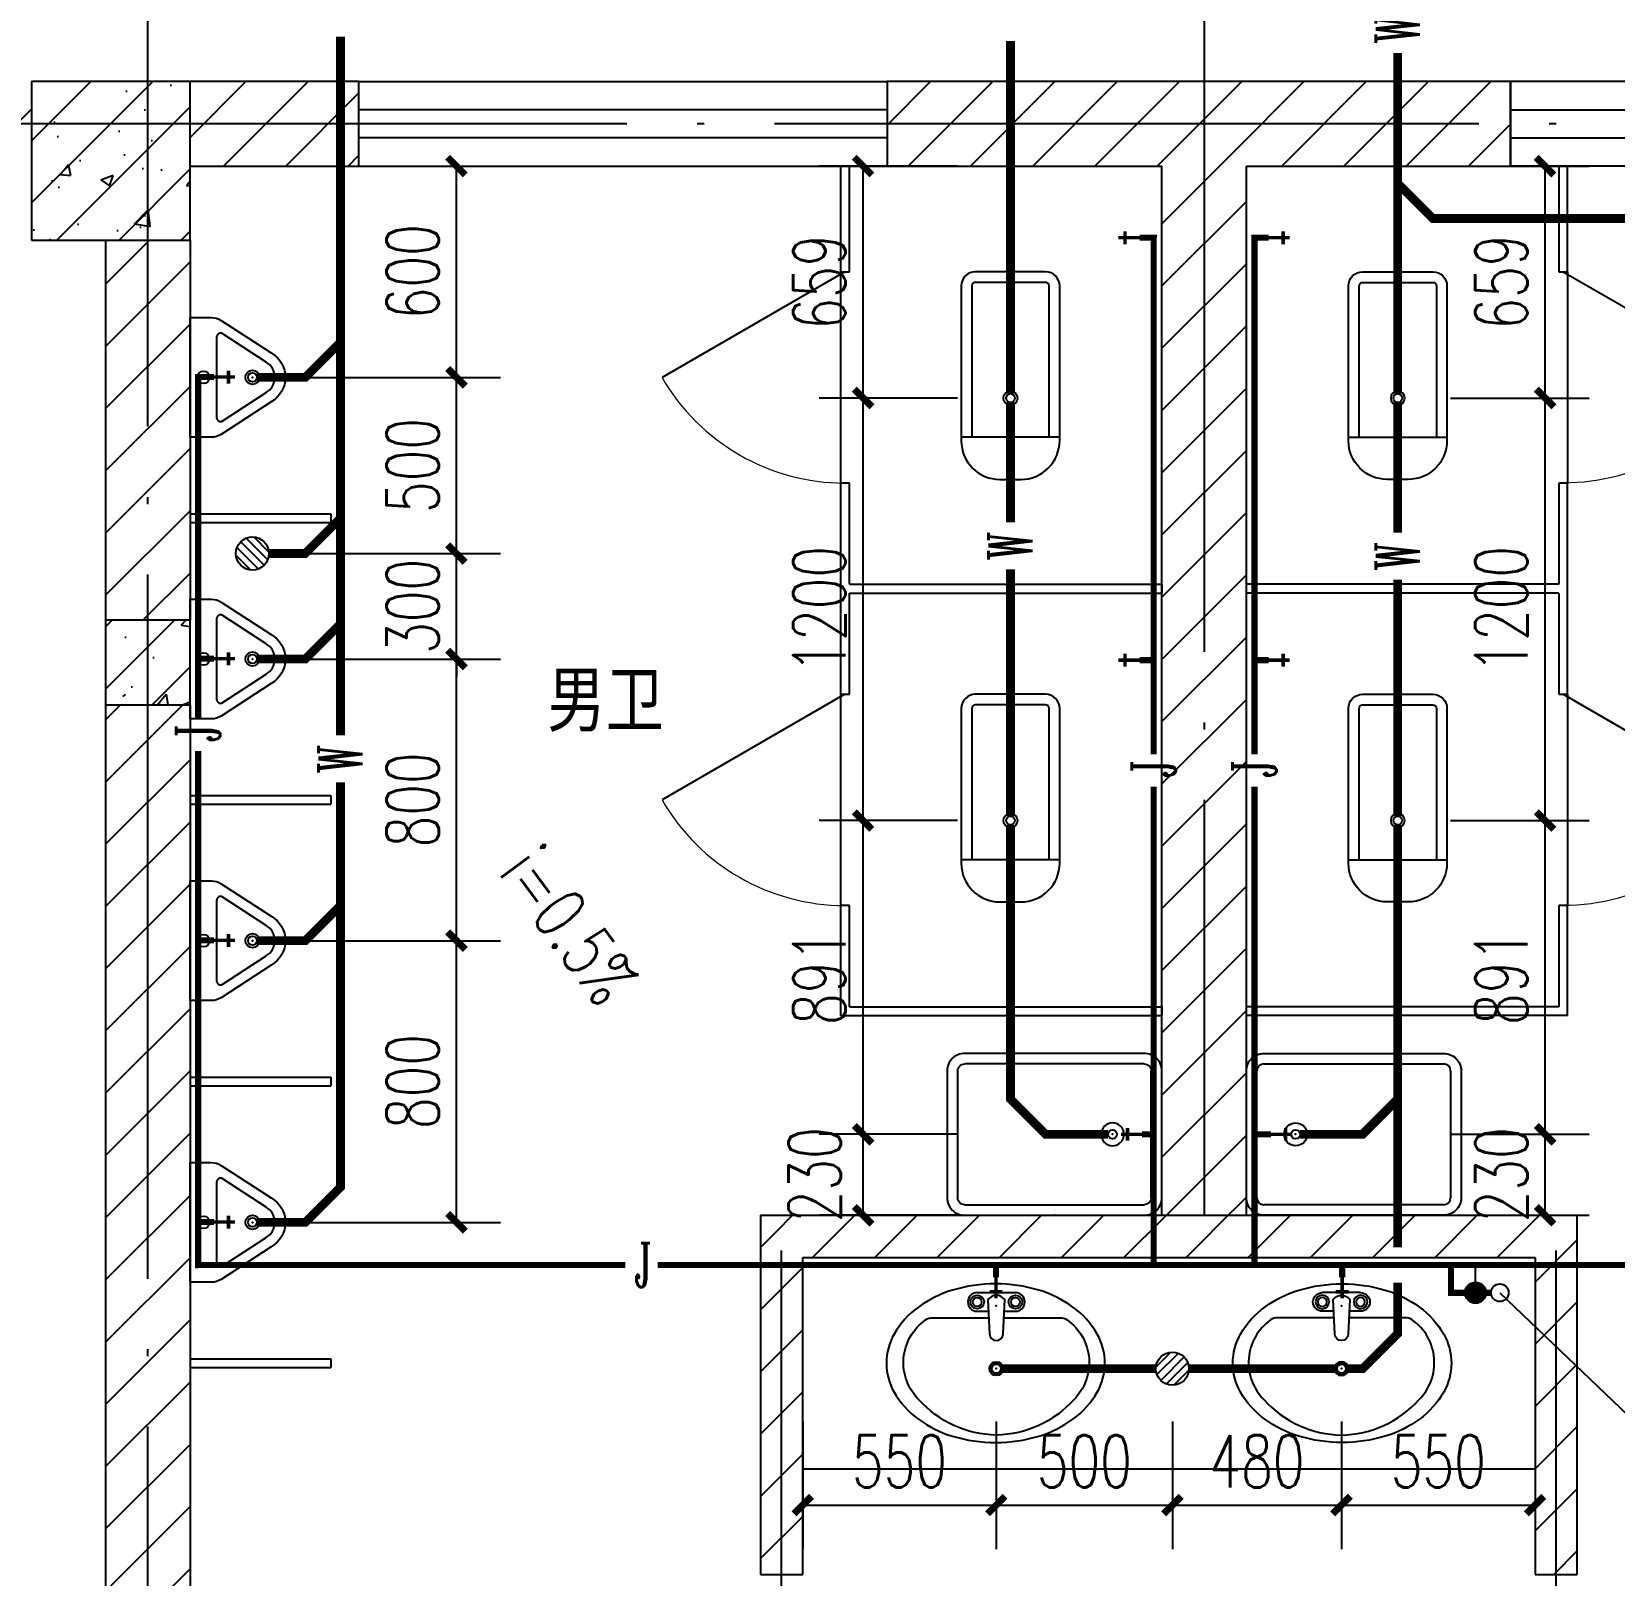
# Model space of a CAD drawing. Extents: x -216126 to 1846968, y -229642 to 543368.
# Drawn here: x 380282 to 384777, y 256175 to 260560 of the extents above; entities that cross this region are included whole.
import ezdxf

# ---------------------------------------------------------------- set-up
doc = ezdxf.new("R2010")
doc.units = 0
doc.header["$LTSCALE"] = 1000
doc.header["$MEASUREMENT"] = 0
doc.linetypes.add('DOTE', pattern=[2.42, 2, -0.2, 0.02, -0.2])
doc.layers.get('Defpoints').update_dxf_attribs({"color": 250})
for name, color, linetype in [('COLUMN', 9, 'Continuous'), ('DIM_SYMB', 171, 'Continuous'), ('DIM_给水', 3, 'Continuous'), ('DOTE', 8, 'DOTE'), ('EQUIP_地漏', 7, 'Continuous'), ('EQUIP_污水', 7, 'Continuous'), ('EQUIP_给水', 7, 'Continuous'), ('LATRINE', 6, 'Continuous'), ('LVTRY', 6, 'Continuous'), ('PIPE-污水', 2, 'Continuous'), ('PIPE-给水', 3, 'Continuous'), ('PUB_HATCH', 8, 'Continuous'), ('PUB_TEXT', 7, 'Continuous'), ('TEXT_污水', 7, 'Continuous'), ('TEXT_给水', 7, 'Continuous'), ('TWT_DIM', 3, 'Continuous'), ('VALVE_给水', 7, 'Continuous'), ('VPIPE-给水', 3, 'Continuous'), ('WALL', 9, 'Continuous'), ('WINDOW', 8, 'Continuous')]:
    doc.layers.add(name, color=color, linetype=linetype)
doc.styles.add('_TCH_DIM', font='SIMPLEX', dxfattribs={"bigfont": 'GBCBIG'})
doc.styles.add('_TCH_DIM_T3', font='SIMPLEX', dxfattribs={"width": 0.705882, "bigfont": 'GBCBIG'})
doc.styles.add('_TWT_PIPETEXT', font='COMPLEX', dxfattribs={"width": 0.8, "height": 2.5, "bigfont": 'HZTXT'})
doc.styles.add('宋体', font='', dxfattribs={"width": 0.8})
doc.styles.get('宋体').set_extended_font_data('SimSun')
doc.dimstyles.new('_TWT_ARCH&&50', dxfattribs={"dimtxt": 148.75, "dimasz": 50, "dimexe": 125, "dimexo": 150, "dimgap": 50, "dimtad": 1, "dimdec": 0, "dimzin": 0, "dimdsep": 46, "dimtxsty": '_TCH_DIM_T3', "dimblk": 'ARCHTICK', "dimcen": 0.09, "dimclrt": 7, "dimazin": 2, "dimtfac": 1, "dimtdec": 0, "dimtix": 1, "dimtmove": 2, "dimatfit": 3, "dimfxl": 0, "dimtolj": 1, "dimtzin": 0, "dimarcsym": 0})
pattern_1 = [(45, (0, 89.76), (-88.388383, 88.388383), [])]
pattern_2 = [(45, (0, 0), (-88.388348, 88.388348), []), (50, (0, 0), (358.6301, -31.37607), [37.5, -412.5]), (355, (0, 0), (-69.37567, 376.09607), [30, -330]), (100.4514, (29.9, -2.6), (289.2547, 344.71977), [31.8701, -350.57106]), (46.1842, (0, 100), (533.62052, -82.7595), [56.25, -618.75]), (96.6356, (44.47, 93.1), (467.33135, 487.05894), [47.80514, -525.8565]), (351.1842, (0, 100), (467.331, 487.0593), [45, -495]), (21, (50, 75), (298.45353, -201.30945), [37.5, -412.5]), (326, (50, 75), (121.65767, 362.57502), [30, -330]), (71.4514, (74.87, 58.22), (420.11131, 161.26525), [31.8701, -350.57106]), (37.5, (0, 0), (6.079928, 166.446927), [0, -326, 0, -335, 0, -331.25]), (7.5, (0, 0), (131.53477, 197.205856), [0, -191, 0, -318.5, 0, -126.25]), (327.5, (-111.5, 0), (266.91122, -11.277436), [0, -125, 0, -390, 0, -517.5]), (317.5, (-161.5, 0), (291.59308, 50.05249), [0, -162.5, 0, -259, 0, -367.5])]

# ---------------------------------------------------------------- blocks, each defined once
blk = doc.blocks.new('$lvtry$00000119')
for p, q in [((-139.8, -40, 0), (-139.8, -479.7, 0)), ((-109.8, -40, 0), (-109.8, -469.7, 0)), ((99.8, 0, 0), (-99.8, 0, 0)), ((99.8, -30, 0), (-99.8, -30, 0)), ((109.8, -469.7, 0), (109.8, -40, 0)), ((139.8, -479.7, 0), (139.8, -40, 0)), ((139.8, -469.7, 0), (-139.8, -469.7, 0)), ((-29.8, -589.7, 0), (29.8, -589.7, 0))]:
    blk.add_line(p, q)
blk.add_circle((0, -358.6, 0), 20)
for centre, radius, start, end in [((-99.8, -40, 0), 40, 90, 180), ((-99.8, -40, 0), 10, 90, 180), ((99.8, -40, 0), 40, 0, 90), ((99.8, -40, 0), 10, 0, 90), ((-29.8, -479.7, 0), 110, 180, 270), ((29.8, -479.7, 0), 110, 270, 0)]:
    blk.add_arc(centre, radius, start, end)
blk.add_point((0, 0, 0))
blk = doc.blocks.new('$TCHSYS$APDOOR2D')
blk.add_line((0.5, 0), (0, 0.866))
at = {"lineweight": 13}
blk.add_arc((0.5, 0), 1, 120, 180, dxfattribs=at)
blk = doc.blocks.new('$lvtry$00000186')
at = {"color": 0}
for p, q in [((-255, -30, 0), (255, -30, 0)), ((-275, -410, 0), (-275, -50, 0)), ((275, -50, 0), (275, -410, 0)), ((255, -430, 0), (-255, -430, 0))]:
    blk.add_line(p, q, dxfattribs=at)
at = {"color": 0, "elevation": 0}
blk.add_lwpolyline([(-255, -460, -0.414214), (-305, -410), (-305, -50, -0.414214), (-255, 0), (255, 0, -0.414214), (305, -50), (305, -410, -0.414214), (255, -460)], format="xyb", close=True, dxfattribs=at)
at = {"color": 0}
blk.add_circle((165, -230, 0), 32.5, dxfattribs=at)
for centre, start, end in [((-255, -50, 0), 90, 180), ((255, -50, 0), 0, 90), ((-255, -410, 0), 180, 270), ((255, -410, 0), 270, 0)]:
    blk.add_arc(centre, 20, start, end, dxfattribs=at)
for p in [(0, 0), (165, -230, 0)]:
    blk.add_point(p, dxfattribs=at)
blk = doc.blocks.new('$lvtry$00000219')
at = {"color": 0}
for p, q in [((-115.8, -76, 0), (115.8, -76, 0)), ((-124.2, -91.5, 0), (-43.3, -215.6, 0)), ((43.3, -215.6, 0), (124.2, -91.5, 0))]:
    blk.add_line(p, q, dxfattribs=at)
at = {"color": 0, "elevation": 0}
blk.add_lwpolyline([(69.3, -230.6, -0.57735), (-69.3, -230.6), (-161.9, -88.4, -0.145378), (-170, -61.1), (-170, 0), (170, 0), (170, -61.1, -0.145378), (161.9, -88.4)], format="xyb", close=True, dxfattribs=at)
at = {"color": 0}
for centre, radius in [((0, -38, 0), 17.7), ((0, -177, 0), 20)]:
    blk.add_circle(centre, radius, dxfattribs=at)
for centre, radius, start, end in [((-115.8, -86, 0), 10, 90, 213.0863), ((115.8, -86, 0), 10, 326.9137, 90), ((0, -190.6, 0), 50, 210, 330)]:
    blk.add_arc(centre, radius, start, end, dxfattribs=at)
for p in [(0, -38, 0), (0, -177, 0)]:
    blk.add_point(p, dxfattribs=at)
blk = doc.blocks.new('$lvtry$00000196')
at = {"color": 0}
for points in [[(219.4, -384.7, 0.106486), (288.5, -307.6, 0.130324), (310.3, -225.4, 0.130324), (288.5, -143.1, 0.106486), (219.4, -66, 0.084172), (122.7, -18.1, 0.073176), (0, 0, 0.073176), (-122.7, -18.1, 0.084172), (-219.4, -66, 0.106486), (-288.5, -143.1, 0.130324), (-310.3, -225.4, 0.130324), (-288.5, -307.6, 0.106486), (-219.4, -384.7, 0.084172), (-122.7, -432.7, 0.073176), (0, -450.7, 0.073176), (122.7, -432.7, 0.084172)], [(-21.8, -44.3), (-17.3, -142, 1), (21, -142), (25.6, -44.3, 0.493794)]]:
    blk.add_lwpolyline(points, format="xyb", close=True, dxfattribs=at)
for points in [[(-52.4, -25.1), (56.2, -25.1)], [(-52.4, -78), (-20.3, -78)], [(24, -78), (56.2, -78)]]:
    blk.add_lwpolyline(points, dxfattribs=at)
for points in [[(-217.8, -329.4, -0.467303), (-199.2, -102.7, -0.154885), (-179, -96.3), (-17.3, -96.3, -0.154885)], [(21, -96.3), (182.8, -96.3, -0.154885), (203, -102.7, -0.467303), (221.6, -329.4, -0.210278), (1.9, -429.5, -0.210278), (-217.8, -329.4, -0.467303)]]:
    blk.add_lwpolyline(points, format="xyb", dxfattribs=at)
for centre, radius in [((-52.4, -51.6), 19.4), ((-52.4, -51.6), 12.6), ((56.2, -51.6), 19.4), ((56.2, -51.6), 12.6), ((1.9, -241), 19.7), ((1.9, -241), 14.7)]:
    blk.add_circle(centre, radius, dxfattribs=at)
for centre, start, end in [((-52.4, -51.6), 90, 270), ((56.2, -51.6), 270, 90)]:
    blk.add_arc(centre, 26.5, start, end, dxfattribs=at)
for p in [(1.9, -62.4), (1.9, -241)]:
    blk.add_point(p, dxfattribs=at)
blk = doc.blocks.new('$WINLIB2D$00000001')
at = {"color": 0}
for points in [[(-0.5, 0.5), (-0.5, -0.5)], [(-0.5, 0.5), (0.5, 0.5)], [(0.5, -0.5), (0.5, 0.5)], [(0.5, 0.1667), (-0.5, 0.1667)], [(0.5, -0.1667), (-0.5, -0.1667)], [(-0.5, -0.5), (0.5, -0.5)]]:
    blk.add_lwpolyline(points, dxfattribs=at)
blk = doc.blocks.new('$TwtSys$00000147')
blk.add_circle((0, 0, 0), 1)
blk = doc.blocks.new('$TwtSys$00000141')
for p, q in [((-94.2, 7.7), (-10.1, 91.8)), ((-94.2, 7.7), (-10.1, 91.8)), ((-87.2, -35.1), (35.1, 87.2)), ((-87.2, -35.1), (35.1, 87.2)), ((-66.5, -66.5), (66.5, 66.5)), ((-66.5, -66.5), (66.5, 66.5)), ((-32.4, -87.1), (87.6, 32.9)), ((-32.4, -87.1), (87.6, 32.9)), ((11.4, -92.3), (92.3, -11.4)), ((11.4, -92.3), (92.3, -11.4))]:
    blk.add_line(p, q)
blk.add_circle((0, 0), 94)
blk.add_circle((0, 0), 94)
blk = doc.blocks.new('$VALVE$00000497')
for p, q in [((77.8, 138.2), (-77.8, 138.2)), ((0, 50), (0, 138.2))]:
    blk.add_line(p, q)
at = {"const_width": 49.6}
blk.add_lwpolyline([(24.8, 0, 1), (-24.8, 0, 1)], format="xyb", close=True, dxfattribs=at)
blk.add_circle((0, 0), 50)
blk = doc.blocks.new('$TwtSys$00000320')
at = {"const_width": 20}
for points in [[(0, 0), (0, -120.7)], [(-36.8, -83), (36.8, -83)]]:
    blk.add_lwpolyline(points, dxfattribs=at)
blk = doc.blocks.new('_ArchTick')
at = {"color": 0, "linetype": 'ByBlock', "const_width": 0.4}
blk.add_lwpolyline([(-0.5, -0.5), (0.5, 0.5)], dxfattribs=at)
blk = doc.blocks.new('*D520')
at = {"layer": 'Defpoints', "color": 0}
for p in [(380908.5, 260177.9), (381488, 260177.9), (380908.5, 259577.9)]:
    blk.add_point(p, dxfattribs=at)
at = {"layer": 'TWT_DIM', "color": 0, "lineweight": -2}
for p, q in [((381058.5, 260177.9), (381613, 260177.9)), ((381488, 259577.9), (381488, 260177.9)), ((381058.5, 259577.9), (381613, 259577.9))]:
    blk.add_line(p, q, dxfattribs=at)
at = {"layer": 'TWT_DIM', "color": 0, "lineweight": -2, "xscale": 50, "yscale": 50, "zscale": 50}
for p, rotation in [((381488, 260177.9), 90), ((381488, 259577.9), 270)]:
    blk.add_blockref('_ArchTick', p, dxfattribs=dict(at, rotation=rotation))
at = {"layer": 'TWT_DIM', "color": 7, "insert": (381363.6, 259877.9), "char_height": 148.75, "attachment_point": 5, "rotation": 90, "style": '_TCH_DIM_T3'}
blk.add_mtext('\\A1;600', dxfattribs=at)
blk = doc.blocks.new('*D521')
at = {"layer": 'Defpoints', "color": 0}
for p in [(380908.5, 259577.9), (381488, 259577.9), (380908.5, 259077.5)]:
    blk.add_point(p, dxfattribs=at)
at = {"layer": 'TWT_DIM', "color": 0, "lineweight": -2}
for p, q in [((381058.5, 259577.9), (381613, 259577.9)), ((381488, 259077.5), (381488, 259577.9)), ((381058.5, 259077.5), (381613, 259077.5))]:
    blk.add_line(p, q, dxfattribs=at)
at = {"layer": 'TWT_DIM', "color": 0, "lineweight": -2, "xscale": 50, "yscale": 50, "zscale": 50}
for p, rotation in [((381488, 259577.9), 90), ((381488, 259077.5), 270)]:
    blk.add_blockref('_ArchTick', p, dxfattribs=dict(at, rotation=rotation))
at = {"layer": 'TWT_DIM', "color": 7, "insert": (381363.6, 259327.7), "char_height": 148.75, "attachment_point": 5, "rotation": 90, "style": '_TCH_DIM_T3'}
blk.add_mtext('\\A1;500', dxfattribs=at)
blk = doc.blocks.new('*D522')
at = {"layer": 'Defpoints', "color": 0}
for p in [(380908.5, 259077.5), (381488, 259077.5), (380908.5, 258777.9)]:
    blk.add_point(p, dxfattribs=at)
at = {"layer": 'TWT_DIM', "color": 0, "lineweight": -2}
for p, q in [((381488, 259077.5), (381488, 259127.5)), ((381058.5, 259077.5), (381613, 259077.5)), ((381488, 258777.9), (381488, 259077.5)), ((381058.5, 258777.9), (381613, 258777.9)), ((381488, 258777.9), (381488, 258727.9))]:
    blk.add_line(p, q, dxfattribs=at)
at = {"layer": 'TWT_DIM', "color": 0, "lineweight": -2, "xscale": 50, "yscale": 50, "zscale": 50}
for p, rotation in [((381488, 259077.5), 270), ((381488, 258777.9), 90)]:
    blk.add_blockref('_ArchTick', p, dxfattribs=dict(at, rotation=rotation))
at = {"layer": 'TWT_DIM', "color": 7, "insert": (381363.6, 258927.7), "char_height": 148.75, "attachment_point": 5, "rotation": 90, "style": '_TCH_DIM_T3'}
blk.add_mtext('\\A1;300', dxfattribs=at)
blk = doc.blocks.new('*D523')
at = {"layer": 'Defpoints', "color": 0}
for p in [(380908.5, 258777.9), (381488, 258777.9), (380908.5, 257977.9)]:
    blk.add_point(p, dxfattribs=at)
at = {"layer": 'TWT_DIM', "color": 0, "lineweight": -2}
for p, q in [((381058.5, 258777.9), (381613, 258777.9)), ((381488, 257977.9), (381488, 258777.9)), ((381058.5, 257977.9), (381613, 257977.9))]:
    blk.add_line(p, q, dxfattribs=at)
at = {"layer": 'TWT_DIM', "color": 0, "lineweight": -2, "xscale": 50, "yscale": 50, "zscale": 50}
for p, rotation in [((381488, 258777.9), 90), ((381488, 257977.9), 270)]:
    blk.add_blockref('_ArchTick', p, dxfattribs=dict(at, rotation=rotation))
at = {"layer": 'TWT_DIM', "color": 7, "insert": (381363.6, 258377.9), "char_height": 148.75, "attachment_point": 5, "rotation": 90, "style": '_TCH_DIM_T3'}
blk.add_mtext('\\A1;800', dxfattribs=at)
blk = doc.blocks.new('*D524')
at = {"layer": 'Defpoints', "color": 0}
for p in [(380908.5, 257977.9), (381488, 257977.9), (380908.5, 257177.9)]:
    blk.add_point(p, dxfattribs=at)
at = {"layer": 'TWT_DIM', "color": 0, "lineweight": -2}
for p, q in [((381058.5, 257977.9), (381613, 257977.9)), ((381488, 257177.9), (381488, 257977.9)), ((381058.5, 257177.9), (381613, 257177.9))]:
    blk.add_line(p, q, dxfattribs=at)
at = {"layer": 'TWT_DIM', "color": 0, "lineweight": -2, "xscale": 50, "yscale": 50, "zscale": 50}
for p, rotation in [((381488, 257977.9), 90), ((381488, 257177.9), 270)]:
    blk.add_blockref('_ArchTick', p, dxfattribs=dict(at, rotation=rotation))
at = {"layer": 'TWT_DIM', "color": 7, "insert": (381363.6, 257577.9), "char_height": 148.75, "attachment_point": 5, "rotation": 90, "style": '_TCH_DIM_T3'}
blk.add_mtext('\\A1;800', dxfattribs=at)
blk = doc.blocks.new('*D525')
at = {"layer": 'Defpoints', "color": 0}
for p in [(382643, 257427.9), (383061.5, 257427.9), (383061.5, 257197.9)]:
    blk.add_point(p, dxfattribs=at)
at = {"layer": 'TWT_DIM', "color": 0, "lineweight": -2}
for p, q in [((382911.5, 257427.9), (382518, 257427.9)), ((382643, 257197.9), (382643, 257427.9)), ((382911.5, 257197.9), (382518, 257197.9))]:
    blk.add_line(p, q, dxfattribs=at)
at = {"layer": 'TWT_DIM', "color": 0, "lineweight": -2, "xscale": 50, "yscale": 50, "zscale": 50}
for p, rotation in [((382643, 257427.9), 90), ((382643, 257197.9), 270)]:
    blk.add_blockref('_ArchTick', p, dxfattribs=dict(at, rotation=rotation))
at = {"layer": 'TWT_DIM', "color": 7, "insert": (382505.5, 257313), "char_height": 148.75, "attachment_point": 5, "rotation": 90, "style": '_TCH_DIM_T3'}
blk.add_mtext('\\A1;230', dxfattribs=at)
blk = doc.blocks.new('*D526')
at = {"layer": 'Defpoints', "color": 0}
for p in [(382643, 258319.1), (383061.5, 258319.1), (383061.5, 257427.9)]:
    blk.add_point(p, dxfattribs=at)
at = {"layer": 'TWT_DIM', "color": 0, "lineweight": -2}
for p, q in [((382911.5, 258319.1), (382518, 258319.1)), ((382643, 257427.9), (382643, 258319.1)), ((382911.5, 257427.9), (382518, 257427.9))]:
    blk.add_line(p, q, dxfattribs=at)
at = {"layer": 'TWT_DIM', "color": 0, "lineweight": -2, "xscale": 50, "yscale": 50, "zscale": 50}
for p, rotation in [((382643, 258319.1), 90), ((382643, 257427.9), 270)]:
    blk.add_blockref('_ArchTick', p, dxfattribs=dict(at, rotation=rotation))
at = {"layer": 'TWT_DIM', "color": 7, "insert": (382518.6, 257873.5), "char_height": 148.75, "attachment_point": 5, "rotation": 90, "style": '_TCH_DIM_T3'}
blk.add_mtext('\\A1;891', dxfattribs=at)
blk = doc.blocks.new('*D527')
at = {"layer": 'Defpoints', "color": 0}
for p in [(382643, 259519.1), (383061.5, 259519.1), (383061.5, 258319.1)]:
    blk.add_point(p, dxfattribs=at)
at = {"layer": 'TWT_DIM', "color": 0, "lineweight": -2}
for p, q in [((382911.5, 259519.1), (382518, 259519.1)), ((382643, 258319.1), (382643, 259519.1)), ((382911.5, 258319.1), (382518, 258319.1))]:
    blk.add_line(p, q, dxfattribs=at)
at = {"layer": 'TWT_DIM', "color": 0, "lineweight": -2, "xscale": 50, "yscale": 50, "zscale": 50}
for p, rotation in [((382643, 259519.1), 90), ((382643, 258319.1), 270)]:
    blk.add_blockref('_ArchTick', p, dxfattribs=dict(at, rotation=rotation))
at = {"layer": 'TWT_DIM', "color": 7, "insert": (382518.6, 258919.1), "char_height": 148.75, "attachment_point": 5, "rotation": 90, "style": '_TCH_DIM_T3'}
blk.add_mtext('\\A1;1200', dxfattribs=at)
blk = doc.blocks.new('*D528')
at = {"layer": 'Defpoints', "color": 0}
for p in [(382643, 260177.9), (383061.5, 260177.9), (383061.5, 259519.1)]:
    blk.add_point(p, dxfattribs=at)
at = {"layer": 'TWT_DIM', "color": 0, "lineweight": -2}
for p, q in [((382911.5, 260177.9), (382518, 260177.9)), ((382643, 259519.1), (382643, 260177.9)), ((382911.5, 259519.1), (382518, 259519.1))]:
    blk.add_line(p, q, dxfattribs=at)
at = {"layer": 'TWT_DIM', "color": 0, "lineweight": -2, "xscale": 50, "yscale": 50, "zscale": 50}
for p, rotation in [((382643, 260177.9), 90), ((382643, 259519.1), 270)]:
    blk.add_blockref('_ArchTick', p, dxfattribs=dict(at, rotation=rotation))
at = {"layer": 'TWT_DIM', "color": 7, "insert": (382518.6, 259848.5), "char_height": 148.75, "attachment_point": 5, "rotation": 90, "style": '_TCH_DIM_T3'}
blk.add_mtext('\\A1;659', dxfattribs=at)
blk = doc.blocks.new('*D529')
at = {"layer": 'Defpoints', "color": 0}
for p in [(384161.5, 257427.9), (384580, 257427.9), (384161.5, 257197.9)]:
    blk.add_point(p, dxfattribs=at)
at = {"layer": 'TWT_DIM', "color": 0, "lineweight": -2}
for p, q in [((384311.5, 257427.9), (384705, 257427.9)), ((384580, 257197.9), (384580, 257427.9)), ((384311.5, 257197.9), (384705, 257197.9))]:
    blk.add_line(p, q, dxfattribs=at)
at = {"layer": 'TWT_DIM', "color": 0, "lineweight": -2, "xscale": 50, "yscale": 50, "zscale": 50}
for p, rotation in [((384580, 257427.9), 90), ((384580, 257197.9), 270)]:
    blk.add_blockref('_ArchTick', p, dxfattribs=dict(at, rotation=rotation))
at = {"layer": 'TWT_DIM', "color": 7, "insert": (384456, 257313), "char_height": 148.75, "attachment_point": 5, "rotation": 90, "style": '_TCH_DIM_T3'}
blk.add_mtext('\\A1;230', dxfattribs=at)
blk = doc.blocks.new('*D530')
at = {"layer": 'Defpoints', "color": 0}
for p in [(384161.5, 258319.1), (384580, 258319.1), (384161.5, 257427.9)]:
    blk.add_point(p, dxfattribs=at)
at = {"layer": 'TWT_DIM', "color": 0, "lineweight": -2}
for p, q in [((384311.5, 258319.1), (384705, 258319.1)), ((384580, 257427.9), (384580, 258319.1)), ((384311.5, 257427.9), (384705, 257427.9))]:
    blk.add_line(p, q, dxfattribs=at)
at = {"layer": 'TWT_DIM', "color": 0, "lineweight": -2, "xscale": 50, "yscale": 50, "zscale": 50}
for p, rotation in [((384580, 258319.1), 90), ((384580, 257427.9), 270)]:
    blk.add_blockref('_ArchTick', p, dxfattribs=dict(at, rotation=rotation))
at = {"layer": 'TWT_DIM', "color": 7, "insert": (384455.6, 257873.5), "char_height": 148.75, "attachment_point": 5, "rotation": 90, "style": '_TCH_DIM_T3'}
blk.add_mtext('\\A1;891', dxfattribs=at)
blk = doc.blocks.new('*D531')
at = {"layer": 'Defpoints', "color": 0}
for p in [(384161.5, 259519.1), (384580, 259519.1), (384161.5, 258319.1)]:
    blk.add_point(p, dxfattribs=at)
at = {"layer": 'TWT_DIM', "color": 0, "lineweight": -2}
for p, q in [((384311.5, 259519.1), (384705, 259519.1)), ((384580, 258319.1), (384580, 259519.1)), ((384311.5, 258319.1), (384705, 258319.1))]:
    blk.add_line(p, q, dxfattribs=at)
at = {"layer": 'TWT_DIM', "color": 0, "lineweight": -2, "xscale": 50, "yscale": 50, "zscale": 50}
for p, rotation in [((384580, 259519.1), 90), ((384580, 258319.1), 270)]:
    blk.add_blockref('_ArchTick', p, dxfattribs=dict(at, rotation=rotation))
at = {"layer": 'TWT_DIM', "color": 7, "insert": (384455.6, 258919.1), "char_height": 148.75, "attachment_point": 5, "rotation": 90, "style": '_TCH_DIM_T3'}
blk.add_mtext('\\A1;1200', dxfattribs=at)
blk = doc.blocks.new('*D532')
at = {"layer": 'Defpoints', "color": 0}
for p in [(384161.5, 260177.9), (384580, 260177.9), (384161.5, 259519.1)]:
    blk.add_point(p, dxfattribs=at)
at = {"layer": 'TWT_DIM', "color": 0, "lineweight": -2}
for p, q in [((384311.5, 260177.9), (384705, 260177.9)), ((384580, 259519.1), (384580, 260177.9)), ((384311.5, 259519.1), (384705, 259519.1))]:
    blk.add_line(p, q, dxfattribs=at)
at = {"layer": 'TWT_DIM', "color": 0, "lineweight": -2, "xscale": 50, "yscale": 50, "zscale": 50}
for p, rotation in [((384580, 260177.9), 90), ((384580, 259519.1), 270)]:
    blk.add_blockref('_ArchTick', p, dxfattribs=dict(at, rotation=rotation))
at = {"layer": 'TWT_DIM', "color": 7, "insert": (384455.6, 259848.5), "char_height": 148.75, "attachment_point": 5, "rotation": 90, "style": '_TCH_DIM_T3'}
blk.add_mtext('\\A1;659', dxfattribs=at)
blk = doc.blocks.new('*D533')
at = {"layer": 'Defpoints', "color": 0}
for p in [(382471.5, 256762.2), (383021.4, 256762.2), (383021.4, 256375)]:
    blk.add_point(p, dxfattribs=at)
at = {"layer": 'TWT_DIM', "color": 0, "lineweight": -2}
for p, q in [((382471.5, 256612.2), (382471.5, 256250)), ((383021.4, 256612.2), (383021.4, 256250)), ((382471.5, 256375), (383021.4, 256375))]:
    blk.add_line(p, q, dxfattribs=at)
at = {"layer": 'TWT_DIM', "color": 0, "lineweight": -2, "xscale": 50, "yscale": 50, "zscale": 50, "rotation": 180}
blk.add_blockref('_ArchTick', (382471.5, 256375), dxfattribs=at)
at = {"layer": 'TWT_DIM', "color": 0, "lineweight": -2, "xscale": 50, "yscale": 50, "zscale": 50}
blk.add_blockref('_ArchTick', (383021.4, 256375), dxfattribs=at)
at = {"layer": 'TWT_DIM', "color": 7, "insert": (382746.4, 256499.4), "char_height": 148.75, "attachment_point": 5, "style": '_TCH_DIM_T3'}
blk.add_mtext('\\A1;550', dxfattribs=at)
blk = doc.blocks.new('*D534')
at = {"layer": 'Defpoints', "color": 0}
for p in [(383021.4, 256762.2), (383521.5, 256762.2), (383521.5, 256375)]:
    blk.add_point(p, dxfattribs=at)
at = {"layer": 'TWT_DIM', "color": 0, "lineweight": -2}
for p, q in [((383021.4, 256612.2), (383021.4, 256250)), ((383521.5, 256612.2), (383521.5, 256250)), ((383021.4, 256375), (383521.5, 256375))]:
    blk.add_line(p, q, dxfattribs=at)
at = {"layer": 'TWT_DIM', "color": 0, "lineweight": -2, "xscale": 50, "yscale": 50, "zscale": 50, "rotation": 180}
blk.add_blockref('_ArchTick', (383021.4, 256375), dxfattribs=at)
at = {"layer": 'TWT_DIM', "color": 0, "lineweight": -2, "xscale": 50, "yscale": 50, "zscale": 50}
blk.add_blockref('_ArchTick', (383521.5, 256375), dxfattribs=at)
at = {"layer": 'TWT_DIM', "color": 7, "insert": (383271.4, 256499.4), "char_height": 148.75, "attachment_point": 5, "style": '_TCH_DIM_T3'}
blk.add_mtext('\\A1;500', dxfattribs=at)
blk = doc.blocks.new('*D535')
at = {"layer": 'Defpoints', "color": 0}
for p in [(383521.5, 256762.2), (384001.6, 256762.2), (384001.6, 256375)]:
    blk.add_point(p, dxfattribs=at)
at = {"layer": 'TWT_DIM', "color": 0, "lineweight": -2}
for p, q in [((383521.5, 256612.2), (383521.5, 256250)), ((384001.6, 256612.2), (384001.6, 256250)), ((383521.5, 256375), (384001.6, 256375))]:
    blk.add_line(p, q, dxfattribs=at)
at = {"layer": 'TWT_DIM', "color": 0, "lineweight": -2, "xscale": 50, "yscale": 50, "zscale": 50, "rotation": 180}
blk.add_blockref('_ArchTick', (383521.5, 256375), dxfattribs=at)
at = {"layer": 'TWT_DIM', "color": 0, "lineweight": -2, "xscale": 50, "yscale": 50, "zscale": 50}
blk.add_blockref('_ArchTick', (384001.6, 256375), dxfattribs=at)
at = {"layer": 'TWT_DIM', "color": 7, "insert": (383761.6, 256499.4), "char_height": 148.75, "attachment_point": 5, "style": '_TCH_DIM_T3'}
blk.add_mtext('\\A1;480', dxfattribs=at)
blk = doc.blocks.new('*D536')
at = {"layer": 'Defpoints', "color": 0}
for p in [(384001.6, 256762.2), (384551.5, 256762.2), (384551.5, 256375)]:
    blk.add_point(p, dxfattribs=at)
at = {"layer": 'TWT_DIM', "color": 0, "lineweight": -2}
for p, q in [((384001.6, 256612.2), (384001.6, 256250)), ((384551.5, 256612.2), (384551.5, 256250)), ((384001.6, 256375), (384551.5, 256375))]:
    blk.add_line(p, q, dxfattribs=at)
at = {"layer": 'TWT_DIM', "color": 0, "lineweight": -2, "xscale": 50, "yscale": 50, "zscale": 50, "rotation": 180}
blk.add_blockref('_ArchTick', (384001.6, 256375), dxfattribs=at)
at = {"layer": 'TWT_DIM', "color": 0, "lineweight": -2, "xscale": 50, "yscale": 50, "zscale": 50}
blk.add_blockref('_ArchTick', (384551.5, 256375), dxfattribs=at)
at = {"layer": 'TWT_DIM', "color": 7, "insert": (384276.6, 256499.4), "char_height": 148.75, "attachment_point": 5, "style": '_TCH_DIM_T3'}
blk.add_mtext('\\A1;550', dxfattribs=at)

msp = doc.modelspace()

# ---------------------------------------------------------------- hatches: boundary and pattern name
at = {"layer": 'PIPE-污水', "linetype": 'Continuous'}
for points in [[(384261.5, 260029), (384252.7, 260020.2), (384256.3, 260016.5)], [(384261.5, 260029), (384261.5, 260016.5), (384256.3, 260016.5)], [(381058.5, 259577.9), (381058.5, 259565.4), (381063.7, 259565.4)], [(381058.5, 259577.9), (381067.3, 259569.1), (381063.7, 259565.4)], [(381058.5, 259077.5), (381058.5, 259065), (381063.7, 259065)], [(381058.5, 259077.5), (381067.3, 259068.7), (381063.7, 259065)], [(381058.5, 258777.9), (381058.5, 258765.4), (381063.7, 258765.4)], [(381058.5, 258777.9), (381067.3, 258769.1), (381063.7, 258765.4)], [(381058.5, 257977.9), (381058.5, 257965.4), (381063.7, 257965.4)], [(381058.5, 257977.9), (381067.3, 257969.1), (381063.7, 257965.4)], [(383061.5, 257527.9), (383049, 257527.9), (383049, 257522.7)], [(383061.5, 257527.9), (383052.7, 257519.1), (383049, 257522.7)], [(383161.5, 257427.9), (383152.7, 257419.1), (383156.3, 257415.4)], [(383161.5, 257427.9), (383161.5, 257415.4), (383156.3, 257415.4)], [(384061.5, 257427.9), (384061.5, 257415.4), (384066.7, 257415.4)], [(384061.5, 257427.9), (384070.3, 257419.1), (384066.7, 257415.4)], [(381158.5, 257277.9), (381167.3, 257269.1), (381171, 257272.7)], [(381158.5, 257277.9), (381171, 257277.9), (381171, 257272.7)], [(381058.5, 257177.9), (381058.5, 257165.4), (381063.7, 257165.4)], [(381058.5, 257177.9), (381067.3, 257169.1), (381063.7, 257165.4)], [(384161.5, 256862.2), (384170.3, 256853.4), (384174, 256857.1)], [(384161.5, 256862.2), (384174, 256862.2), (384174, 256857.1)], [(384061.5, 256762.2), (384061.5, 256749.7), (384066.7, 256749.7)], [(384061.5, 256762.2), (384070.3, 256753.4), (384066.7, 256749.7)]]:
    msp.add_hatch(color=256, dxfattribs=at).paths.add_polyline_path(points)
at = {"layer": 'PIPE-给水', "linetype": 'Continuous'}
for points in [[(383468.5, 259974.5), (383477.3, 259974.5), (383477.3, 259983.2)], [(383468.5, 259974.5), (383468.5, 259983.2), (383477.3, 259983.2)], [(383754.5, 259974.5), (383745.7, 259974.5), (383745.7, 259983.2)], [(383754.5, 259974.5), (383754.5, 259983.2), (383745.7, 259983.2)], [(380754.5, 259578.8), (380754.5, 259587.6), (380745.7, 259587.6)], [(380754.5, 259578.8), (380745.7, 259578.8), (380745.7, 259587.6)], [(380754.5, 257056.5), (380754.5, 257047.7), (380745.7, 257047.7)], [(380754.5, 257056.5), (380745.7, 257056.5), (380745.7, 257047.7)], [(384313, 256977.9), (384313, 256969.1), (384304.3, 256969.1)], [(384313, 256977.9), (384304.3, 256977.9), (384304.3, 256969.1)]]:
    msp.add_hatch(color=256, dxfattribs=at).paths.add_polyline_path(points)
at = {"layer": 'PUB_HATCH'}
h = msp.add_hatch(dxfattribs=at)
h.set_pattern_fill('普通砖', color=256, scale=50, style=0)
h.set_pattern_definition(pattern_1)
h.paths.add_polyline_path([(380281.5, 260177.9), (380281.5, 260417.9), (380111.5, 260417.9), (380111.5, 260177.9)])
h = msp.add_hatch(dxfattribs=at)
h.set_pattern_fill('钢筋混凝土', color=256, scale=50, style=0)
h.set_pattern_definition(pattern_2)
h.paths.add_polyline_path([(380731.5, 260417.9), (380281.5, 260417.9), (380281.5, 259967.9), (380731.5, 259967.9)])
h = msp.add_hatch(dxfattribs=at)
h.set_pattern_fill('普通砖', color=256, scale=50, style=0)
h.set_pattern_definition(pattern_1)
h.paths.add_polyline_path([(380731.5, 260417.9), (380731.5, 260177.9), (381211.2, 260177.9), (381211.2, 260417.9)])
h = msp.add_hatch(dxfattribs=at)
h.set_pattern_fill('普通砖', color=256, scale=50, style=0)
h.set_pattern_definition(pattern_1)
h.paths.add_polyline_path([(383611.5, 260417.9), (382711.2, 260417.9), (382711.2, 260177.9), (383491.5, 260177.9), (383611.5, 260257.9)])
h = msp.add_hatch(dxfattribs=at)
h.set_pattern_fill('普通砖', color=256, scale=50, style=0)
h.set_pattern_definition(pattern_1)
h.paths.add_polyline_path([(383731.5, 260177.9), (384481.5, 260177.9), (384481.5, 260417.9), (383611.5, 260417.9), (383611.5, 260257.9)])
h = msp.add_hatch(dxfattribs=at)
h.set_pattern_fill('普通砖', color=256, scale=50, style=0)
h.set_pattern_definition(pattern_1)
h.paths.add_polyline_path([(383611.5, 257157.9), (383731.5, 257197.9), (383731.5, 260177.9), (383611.5, 260257.9), (383491.5, 260177.9), (383491.5, 257197.9)])
h = msp.add_hatch(dxfattribs=at)
h.set_pattern_fill('普通砖', color=256, scale=50, style=0)
h.set_pattern_definition(pattern_1)
h.paths.add_polyline_path([(380491.5, 258887.9), (380731.5, 258887.9), (380731.5, 259967.9), (380491.5, 259967.9)])
h = msp.add_hatch(dxfattribs=at)
h.set_pattern_fill('钢筋混凝土', color=256, scale=50, style=0)
h.set_pattern_definition(pattern_2)
h.paths.add_polyline_path([(380731.5, 258887.9), (380491.5, 258887.9), (380491.5, 258647.9), (380731.5, 258647.9)])
h = msp.add_hatch(dxfattribs=at)
h.set_pattern_fill('普通砖', color=256, scale=50, style=0)
h.set_pattern_definition(pattern_1)
h.paths.add_polyline_path([(380491.5, 255427.9), (380731.5, 255427.9), (380731.5, 258647.9), (380491.5, 258647.9)])
h = msp.add_hatch(dxfattribs=at)
h.set_pattern_fill('普通砖', color=256, scale=50, style=0)
h.set_pattern_definition(pattern_1)
h.paths.add_polyline_path([(382351.5, 257197.9), (382351.5, 256177.9), (382471.5, 256177.9), (382471.5, 257077.9)])
h = msp.add_hatch(dxfattribs=at)
h.set_pattern_fill('普通砖', color=256, scale=50, style=0)
h.set_pattern_definition(pattern_1)
h.paths.add_polyline_path([(382351.5, 257197.9), (382471.5, 257077.9), (383611.5, 257077.9), (383611.5, 257157.9), (383491.5, 257197.9)])
h = msp.add_hatch(dxfattribs=at)
h.set_pattern_fill('普通砖', color=256, scale=50, style=0)
h.set_pattern_definition(pattern_1)
h.paths.add_polyline_path([(383611.5, 257157.9), (383611.5, 257077.9), (384551.5, 257077.9), (384671.5, 257197.9), (383731.5, 257197.9)])
h = msp.add_hatch(dxfattribs=at)
h.set_pattern_fill('普通砖', color=256, scale=50, style=0)
h.set_pattern_definition(pattern_1)
h.paths.add_polyline_path([(384551.5, 257077.9), (384551.5, 256177.9), (384671.5, 256177.9), (384671.5, 257197.9)])

# ---------------------------------------------------------------- linework, layer by layer
at = {"layer": 'COLUMN'}
for p, q in [((380731.5, 260417.9), (380281.5, 260417.9)), ((380281.5, 260417.9), (380281.5, 259967.9)), ((380731.5, 259967.9), (380731.5, 260417.9)), ((380281.5, 259967.9), (380731.5, 259967.9)), ((380731.5, 258887.9), (380491.5, 258887.9)), ((380491.5, 258887.9), (380491.5, 258647.9)), ((380731.5, 258647.9), (380731.5, 258887.9)), ((380491.5, 258647.9), (380731.5, 258647.9))]:
    msp.add_line(p, q, dxfattribs=at)
at = {"layer": 'DIM_SYMB'}
msp.add_lwpolyline([(381966.6, 257594, 0, 0, 0), (381549.9, 258156.5, 40, 0, 0), (381460.6, 258277, 0, 0, 0)], format="xyseb", dxfattribs=at)
at = {"layer": 'DIM_给水'}
msp.add_line((384451.5, 256977.9), (384940, 256510), dxfattribs=at)
at = {"layer": 'DOTE'}
for p, q in [((380611.5, 254597.9), (380611.5, 260797.9)), ((383611.5, 260797.9), (383611.5, 257197.9)), ((386811.5, 260297.9), (380111.5, 260297.9)), ((382411.5, 257197.9), (386311.5, 257197.9)), ((382411.5, 255097.9), (382411.5, 257197.9)), ((382411.5, 257197.9), (390411.5, 257197.9)), ((384611.5, 255097.9), (384611.5, 257197.9))]:
    msp.add_line(p, q, dxfattribs=at)
at = {"layer": 'LATRINE'}
for p, q in [((382579, 260177.9), (382579, 259877.7)), ((382604, 260177.9), (382579, 260177.9)), ((382604, 259877.7), (382604, 260177.9)), ((384619, 260177.9), (384619, 259877.7)), ((384644, 260177.9), (384619, 260177.9)), ((384644, 259877.7), (384644, 260177.9)), ((382579, 259877.7), (382604, 259877.7)), ((382579, 259877.7), (382579, 259277.7)), ((384619, 259877.7), (384644, 259877.7)), ((384644, 259877.7), (384644, 259277.7)), ((382604, 259277.7), (382579, 259277.7)), ((382579, 259277.7), (382579, 258977.7)), ((382604, 258990.2), (382604, 259277.7)), ((384644, 259277.7), (384619, 259277.7)), ((384619, 259277.7), (384619, 258990.2)), ((384644, 258977.7), (384644, 259277.7)), ((380731.5, 259190.4), (381131.5, 259190.4)), ((380731.5, 259190.4), (380731.5, 259165.4)), ((380731.5, 259165.4), (381131.5, 259165.4)), ((381131.5, 259190.4), (381131.5, 259165.4)), ((382579, 258977.7), (382579, 258677.7)), ((382604, 258990.2), (383491.5, 258990.2)), ((383491.5, 258990.2), (383491.5, 258965.2)), ((384619, 258990.2), (383731.5, 258990.2)), ((383731.5, 258965.2), (383731.5, 258990.2)), ((384644, 258677.7), (384644, 258977.7)), ((382604, 258677.7), (382604, 258965.2)), ((382604, 258965.2), (383491.5, 258965.2)), ((384619, 258965.2), (383731.5, 258965.2)), ((384619, 258965.2), (384619, 258677.7)), ((382579, 258677.7), (382604, 258677.7)), ((382579, 258677.7), (382579, 258077.7)), ((384619, 258677.7), (384644, 258677.7)), ((384644, 258677.7), (384644, 258077.7)), ((380731.5, 258390.4), (381131.5, 258390.4)), ((380731.5, 258390.4), (380731.5, 258365.4)), ((381131.5, 258390.4), (381131.5, 258365.4)), ((380731.5, 258365.4), (381131.5, 258365.4)), ((382604, 258077.7), (382579, 258077.7)), ((382579, 258077.7), (382579, 257765.2)), ((382604, 257790.2), (382604, 258077.7)), ((384644, 258077.7), (384619, 258077.7)), ((384619, 258077.7), (384619, 257790.2)), ((384644, 257765.2), (384644, 258077.7)), ((382579, 257765.2), (383491.5, 257765.2)), ((382604, 257790.2), (383491.5, 257790.2)), ((383491.5, 257790.2), (383491.5, 257765.2)), ((384619, 257790.2), (383731.5, 257790.2)), ((383731.5, 257765.2), (383731.5, 257790.2)), ((384644, 257765.2), (383731.5, 257765.2)), ((380731.5, 257590.4), (381131.5, 257590.4)), ((380731.5, 257590.4), (380731.5, 257565.4)), ((381131.5, 257590.4), (381131.5, 257565.4)), ((380731.5, 257565.4), (381131.5, 257565.4)), ((380731.5, 256790.4), (381131.5, 256790.4)), ((380731.5, 256790.4), (380731.5, 256765.4)), ((381131.5, 256790.4), (381131.5, 256765.4)), ((380731.5, 256765.4), (381131.5, 256765.4))]:
    msp.add_line(p, q, dxfattribs=at)
at = {"layer": 'LVTRY'}
msp.add_line((382471.5, 256477.9), (384551.5, 256477.9), dxfattribs=at)
at = {"layer": 'PIPE-污水', "linetype": 'Continuous', "ltscale": 0.5, "const_width": 25}
for points in [[(381158.5, 259677.9), (381158.5, 260545.6)], [(383061.5, 259531.6), (383061.5, 260533.1)], [(384161.5, 260129), (384161.5, 260499.6)], [(384161.5, 259531.6), (384161.5, 260129)], [(384261.5, 260029), (384161.5, 260129)], [(384261.5, 260029), (385013.1, 260029)], [(381058.5, 259577.9), (381158.5, 259677.9)], [(381158.5, 259177.5), (381158.5, 259677.9)], [(381058.5, 259577.9), (380921, 259577.9)], [(383061.5, 259166.4), (383061.5, 259506.6)], [(384161.5, 259136.9), (384161.5, 259506.6)], [(381058.5, 259077.5), (381158.5, 259177.5)], [(381158.5, 258877.9), (381158.5, 259177.5)], [(381058.5, 259077.5), (380955.5, 259077.5)], [(383061.5, 258331.6), (383061.5, 259032.6)], [(384161.5, 258331.6), (384161.5, 259003.1)], [(381058.5, 258777.9), (381158.5, 258877.9)], [(381158.5, 258561.4), (381158.5, 258877.9)], [(381058.5, 258777.9), (380921, 258777.9)], [(381158.5, 258077.9), (381158.5, 258427.6)], [(383061.5, 257527.9), (383061.5, 258306.6)], [(384161.5, 257527.9), (384161.5, 258306.6)], [(381058.5, 257977.9), (381158.5, 258077.9)], [(381158.5, 257277.9), (381158.5, 258077.9)], [(381058.5, 257977.9), (380921, 257977.9)], [(383061.5, 257527.9), (383161.5, 257427.9)], [(384161.5, 257527.9), (384061.5, 257427.9)], [(384161.5, 257106.5), (384161.5, 257527.9)], [(383339, 257427.9), (383161.5, 257427.9)], [(383884, 257427.9), (384061.5, 257427.9)], [(381058.5, 257177.9), (381158.5, 257277.9)], [(381058.5, 257177.9), (380921, 257177.9)], [(384161.5, 256862.2), (384161.5, 257006.5)], [(384061.5, 256762.2), (384161.5, 256862.2)], [(383033.9, 256762.2), (383474.5, 256762.2)], [(383568.6, 256762.2), (383989.1, 256762.2)], [(384061.5, 256762.2), (384014.1, 256762.2)]]:
    msp.add_lwpolyline(points, dxfattribs=at)
at = {"layer": 'PIPE-给水', "linetype": 'Continuous', "ltscale": 0.5, "const_width": 17.5}
for points in [[(383468.5, 259974.5), (383428.5, 259974.5)], [(383468.5, 258774.5), (383468.5, 259974.5)], [(383754.5, 259974.5), (383794.5, 259974.5)], [(383754.5, 258774.5), (383754.5, 259974.5)], [(380754.5, 259578.8), (380799, 259578.8)], [(380754.5, 259578.8), (380754.5, 258778.8)], [(380754.5, 258778.8), (380799, 258778.8)], [(380754.5, 258778.8), (380754.5, 258608.4)], [(383468.5, 258774.5), (383428.5, 258774.5)], [(383468.5, 258507.4), (383468.5, 258774.5)], [(383754.5, 258507.4), (383754.5, 258774.5)], [(383754.5, 258774.5), (383794.5, 258774.5)], [(380754.5, 258516.5), (380754.5, 257978.8)], [(383468.5, 257427.9), (383468.5, 258415.5)], [(383754.5, 257056.5), (383754.5, 258415.5)], [(380754.5, 257978.8), (380799, 257978.8)], [(380754.5, 257978.8), (380754.5, 257178.8)], [(383468.5, 257427.9), (383435.5, 257427.9)], [(383468.5, 257056.5), (383468.5, 257427.9)], [(383475.5, 257427.9), (383468.5, 257427.9)], [(383761.5, 257427.9), (383801.5, 257427.9)], [(380751.9, 257178.8), (380754.5, 257178.8)], [(380754.5, 257178.8), (380754.5, 257056.5)], [(380754.5, 257178.8), (380799, 257178.8)], [(381967.5, 257056.5), (380754.5, 257056.5)], [(383020.5, 257056.5), (382059.5, 257056.5)], [(383468.5, 257056.5), (383020.5, 257056.5)], [(383020.5, 257056.5), (383020.5, 257022)], [(383754.5, 257056.5), (383468.5, 257056.5)], [(384003.5, 257056.5), (383754.5, 257056.5)], [(384313, 257056.5), (384003.5, 257056.5)], [(384003.5, 257056.5), (384003.5, 257022)], [(384313, 256977.9), (384313, 257056.5)], [(384313, 257056.5), (385313, 257056.5)], [(384426.5, 256977.9), (384313, 256977.9)]]:
    msp.add_lwpolyline(points, dxfattribs=at)
at = {"layer": 'VPIPE-给水', "linetype": 'Continuous'}
msp.add_circle((384451.5, 256977.9), 25, dxfattribs=at)
at = {"layer": 'WALL'}
for p, q in [((381211.2, 260417.9), (380731.5, 260417.9)), ((381211.2, 260177.9), (381211.2, 260417.9)), ((383611.5, 260417.9), (382711.2, 260417.9)), ((382711.2, 260417.9), (382711.2, 260177.9)), ((384481.5, 260417.9), (383611.5, 260417.9)), ((384481.5, 260177.9), (384481.5, 260417.9)), ((380731.5, 260177.9), (381211.2, 260177.9)), ((382711.2, 260177.9), (383491.5, 260177.9)), ((383491.5, 257197.9), (383491.5, 260177.9)), ((383731.5, 257197.9), (383731.5, 260177.9)), ((383731.5, 260177.9), (384481.5, 260177.9)), ((380491.5, 259967.9), (380491.5, 258887.9)), ((380731.5, 259967.9), (380731.5, 258887.9)), ((380491.5, 258647.9), (380491.5, 255427.9)), ((380731.5, 258647.9), (380731.5, 255427.9)), ((382351.5, 257197.9), (382351.5, 256177.9)), ((382351.5, 257197.9), (383491.5, 257197.9)), ((383731.5, 257197.9), (384671.5, 257197.9)), ((384671.5, 256177.9), (384671.5, 257197.9)), ((382471.5, 256177.9), (382471.5, 257077.9)), ((382471.5, 257077.9), (383611.5, 257077.9)), ((383611.5, 257077.9), (384551.5, 257077.9)), ((384551.5, 257077.9), (384551.5, 256177.9)), ((382351.5, 256177.9), (382471.5, 256177.9)), ((384551.5, 256177.9), (384671.5, 256177.9))]:
    msp.add_line(p, q, dxfattribs=at)

# ---------------------------------------------------------------- block references
at = {"layer": 'EQUIP_地漏', "xscale": 0.5, "yscale": 0.5, "zscale": 0.5}
for p, rotation in [((380908.5, 259077.5), 270.0000000000834), ((383521.5, 256762.2), 180.0000000000068)]:
    msp.add_blockref('$TwtSys$00000141', p, dxfattribs=dict(at, rotation=rotation))
at = {"layer": 'EQUIP_污水', "xscale": 12.5, "yscale": 12.5, "zscale": 12.5}
for p in [(380908.5, 259577.9), (383061.5, 259519.1), (384161.5, 259519.1), (380908.5, 258777.9), (383061.5, 258319.1), (384161.5, 258319.1), (380908.5, 257977.9), (383351.5, 257427.9), (383871.5, 257427.9), (380908.5, 257177.9), (383021.4, 256762.2), (384001.6, 256762.2)]:
    msp.add_blockref('$TwtSys$00000147', p, dxfattribs=at)
at = {"layer": 'EQUIP_给水', "xscale": 0.5, "yscale": 0.5, "zscale": 0.5}
for p, rotation in [((383428.5, 259974.5), 270), ((383794.5, 259974.5), 89.99999999999999), ((380799, 259578.8), 90), ((380799, 258778.8), 90), ((383428.5, 258774.5), 270), ((383794.5, 258774.5), 89.99999999999999), ((380799, 257978.8), 90), ((383435.5, 257427.9), 270), ((383801.5, 257427.9), 89.99999999999999), ((380799, 257178.8), 90)]:
    msp.add_blockref('$TwtSys$00000320', p, dxfattribs=dict(at, rotation=rotation))
for p in [(383020.5, 257022), (384003.5, 257022)]:
    msp.add_blockref('$TwtSys$00000320', p, dxfattribs=at)
at = {"layer": 'LATRINE', "xscale": -600, "zscale": 25}
for p, yscale, rotation in [((382591.5, 259577.7), -600, 270.0000000007113), ((384631.5, 259577.7), 600, 269.9999999992887), ((382591.5, 258377.7), -600, 270.0000000007115), ((384631.5, 258377.7), 600, 269.9999999992885)]:
    msp.add_blockref('$TCHSYS$APDOOR2D', p, dxfattribs=dict(at, yscale=yscale, rotation=rotation))
at = {"layer": 'LVTRY'}
for name, p, rotation in [('$lvtry$00000119', (383061.5, 259877.7, 0), 2.206324026893918e-09), ('$lvtry$00000219', (380731.5, 259577.9, 0), 90), ('$lvtry$00000219', (380731.5, 258777.9), 90), ('$lvtry$00000119', (383061.5, 258677.7, 0), 2.206324026893918e-09), ('$lvtry$00000219', (380731.5, 257977.9), 90), ('$lvtry$00000186', (384036.5, 257197.9, 0), 180), ('$lvtry$00000219', (380731.5, 257177.9), 90)]:
    msp.add_blockref(name, p, dxfattribs=dict(at, rotation=rotation))
at = {"layer": 'LVTRY', "yscale": -1}
for name, p, rotation in [('$lvtry$00000119', (384161.5, 259877.7, 0), 179.9999999977937), ('$lvtry$00000119', (384161.5, 258677.7, 0), 179.9999999977937), ('$lvtry$00000196', (384003.5, 257003.3), 179.9999999999991)]:
    msp.add_blockref(name, p, dxfattribs=dict(at, rotation=rotation))
msp.add_blockref('$lvtry$00000186', (383186.5, 257197.9, 0), dxfattribs=at)
at = {"layer": 'LVTRY'}
msp.add_blockref('$lvtry$00000196', (383019.5, 257003.3), dxfattribs=at)
at = {"layer": 'VALVE_给水', "xscale": -0.6, "yscale": -0.6, "zscale": 0.6, "rotation": 180}
msp.add_blockref('$VALVE$00000497', (384382.3, 256977.9), dxfattribs=at)
at = {"layer": 'WINDOW', "yscale": -240}
for p, xscale, zscale, rotation in [((381961.2, 260297.9), 1500, 1500, 359.9999999999922), ((385231.5, 260297.9), -1500, -1500, 359.9999999999926)]:
    msp.add_blockref('$WINLIB2D$00000001', p, dxfattribs=dict(at, xscale=xscale, zscale=zscale, rotation=rotation))

# ---------------------------------------------------------------- texts
at = {"layer": 'PUB_TEXT', "style": '宋体', "width": 0.8}
msp.add_text('男卫', height=151.9, dxfattribs=at).set_placement((381746, 258587.9))
at = {"layer": 'PUB_TEXT', "style": '_TCH_DIM', "width": 0.705882}
msp.add_text('i=0.5%', height=148.75, rotation=306.5306, dxfattribs=at).set_placement((381604, 258171.7))
at = {"layer": 'TEXT_污水', "style": '_TWT_PIPETEXT', "width": 0.64}
for p in [(384224, 260524.6), (383124, 259057.6), (384224, 259028.1), (381221, 258452.6)]:
    msp.add_text('W', height=125, rotation=90, dxfattribs=at).set_placement(p)
at = {"layer": 'TEXT_给水', "style": '_TWT_PIPETEXT', "width": 0.64}
for p in [(380817, 258541.5), (383531, 258440.5), (383817, 258440.5)]:
    msp.add_text('J', height=125, rotation=90, dxfattribs=at).set_placement(p)
msp.add_text('J', height=125, dxfattribs=at).set_placement((381992.5, 256994))

# ---------------------------------------------------------------- dimensions: what is measured, and where the dimension line sits
at = {"layer": 'TWT_DIM'}
for p1, p2, distance, picture, middle in [((380908.5, 259577.9), (380908.5, 260177.9), -579.5, '*D520', (381363.6, 259877.9)), ((383061.5, 259519.1), (383061.5, 260177.9), 418.5, '*D528', (382518.6, 259848.5)), ((384161.5, 259519.1), (384161.5, 260177.9), -418.5, '*D532', (384455.6, 259848.5)), ((380908.5, 259077.5), (380908.5, 259577.9), -579.5, '*D521', (381363.6, 259327.7)), ((383061.5, 258319.1), (383061.5, 259519.1), 418.5, '*D527', (382518.6, 258919.1)), ((384161.5, 258319.1), (384161.5, 259519.1), -418.5, '*D531', (384455.6, 258919.1)), ((380908.5, 258777.9), (380908.5, 259077.5), -579.5, '*D522', (381363.6, 258927.7)), ((380908.5, 257977.9), (380908.5, 258777.9), -579.5, '*D523', (381363.6, 258377.9)), ((383061.5, 257427.9), (383061.5, 258319.1), 418.5, '*D526', (382518.6, 257873.5)), ((384161.5, 257427.9), (384161.5, 258319.1), -418.5, '*D530', (384455.6, 257873.5)), ((380908.5, 257177.9), (380908.5, 257977.9), -579.5, '*D524', (381363.6, 257577.9)), ((382471.5, 256762.2), (383021.4, 256762.2), -387.2, '*D533', (382746.4, 256499.4)), ((383021.4, 256762.2), (383521.5, 256762.2), -387.2, '*D534', (383271.4, 256499.4)), ((383521.5, 256762.2), (384001.6, 256762.2), -387.2, '*D535', (383761.6, 256499.4)), ((384001.6, 256762.2), (384551.5, 256762.2), -387.2, '*D536', (384276.6, 256499.4))]:
    dim = msp.add_aligned_dim(p1=p1, p2=p2, distance=distance, dimstyle='_TWT_ARCH&&50', dxfattribs=at)
    dim.commit()
    dim.dimension.update_dxf_attribs({"geometry": picture, "text_midpoint": middle})
for base, p1, p2, picture, middle in [((382643, 257427.9), (383061.5, 257197.9), (383061.5, 257427.9), '*D525', (382505.5, 257313)), ((384580, 257427.9), (384161.5, 257197.9), (384161.5, 257427.9), '*D529', (384456, 257313))]:
    dim = msp.add_linear_dim(base=base, p1=p1, p2=p2, angle=90, dimstyle='_TWT_ARCH&&50', dxfattribs=at)
    dim.commit()
    dim.dimension.update_dxf_attribs({"geometry": picture, "text_midpoint": middle, "dimtype": 161})

doc.saveas('drawing.dxf')
